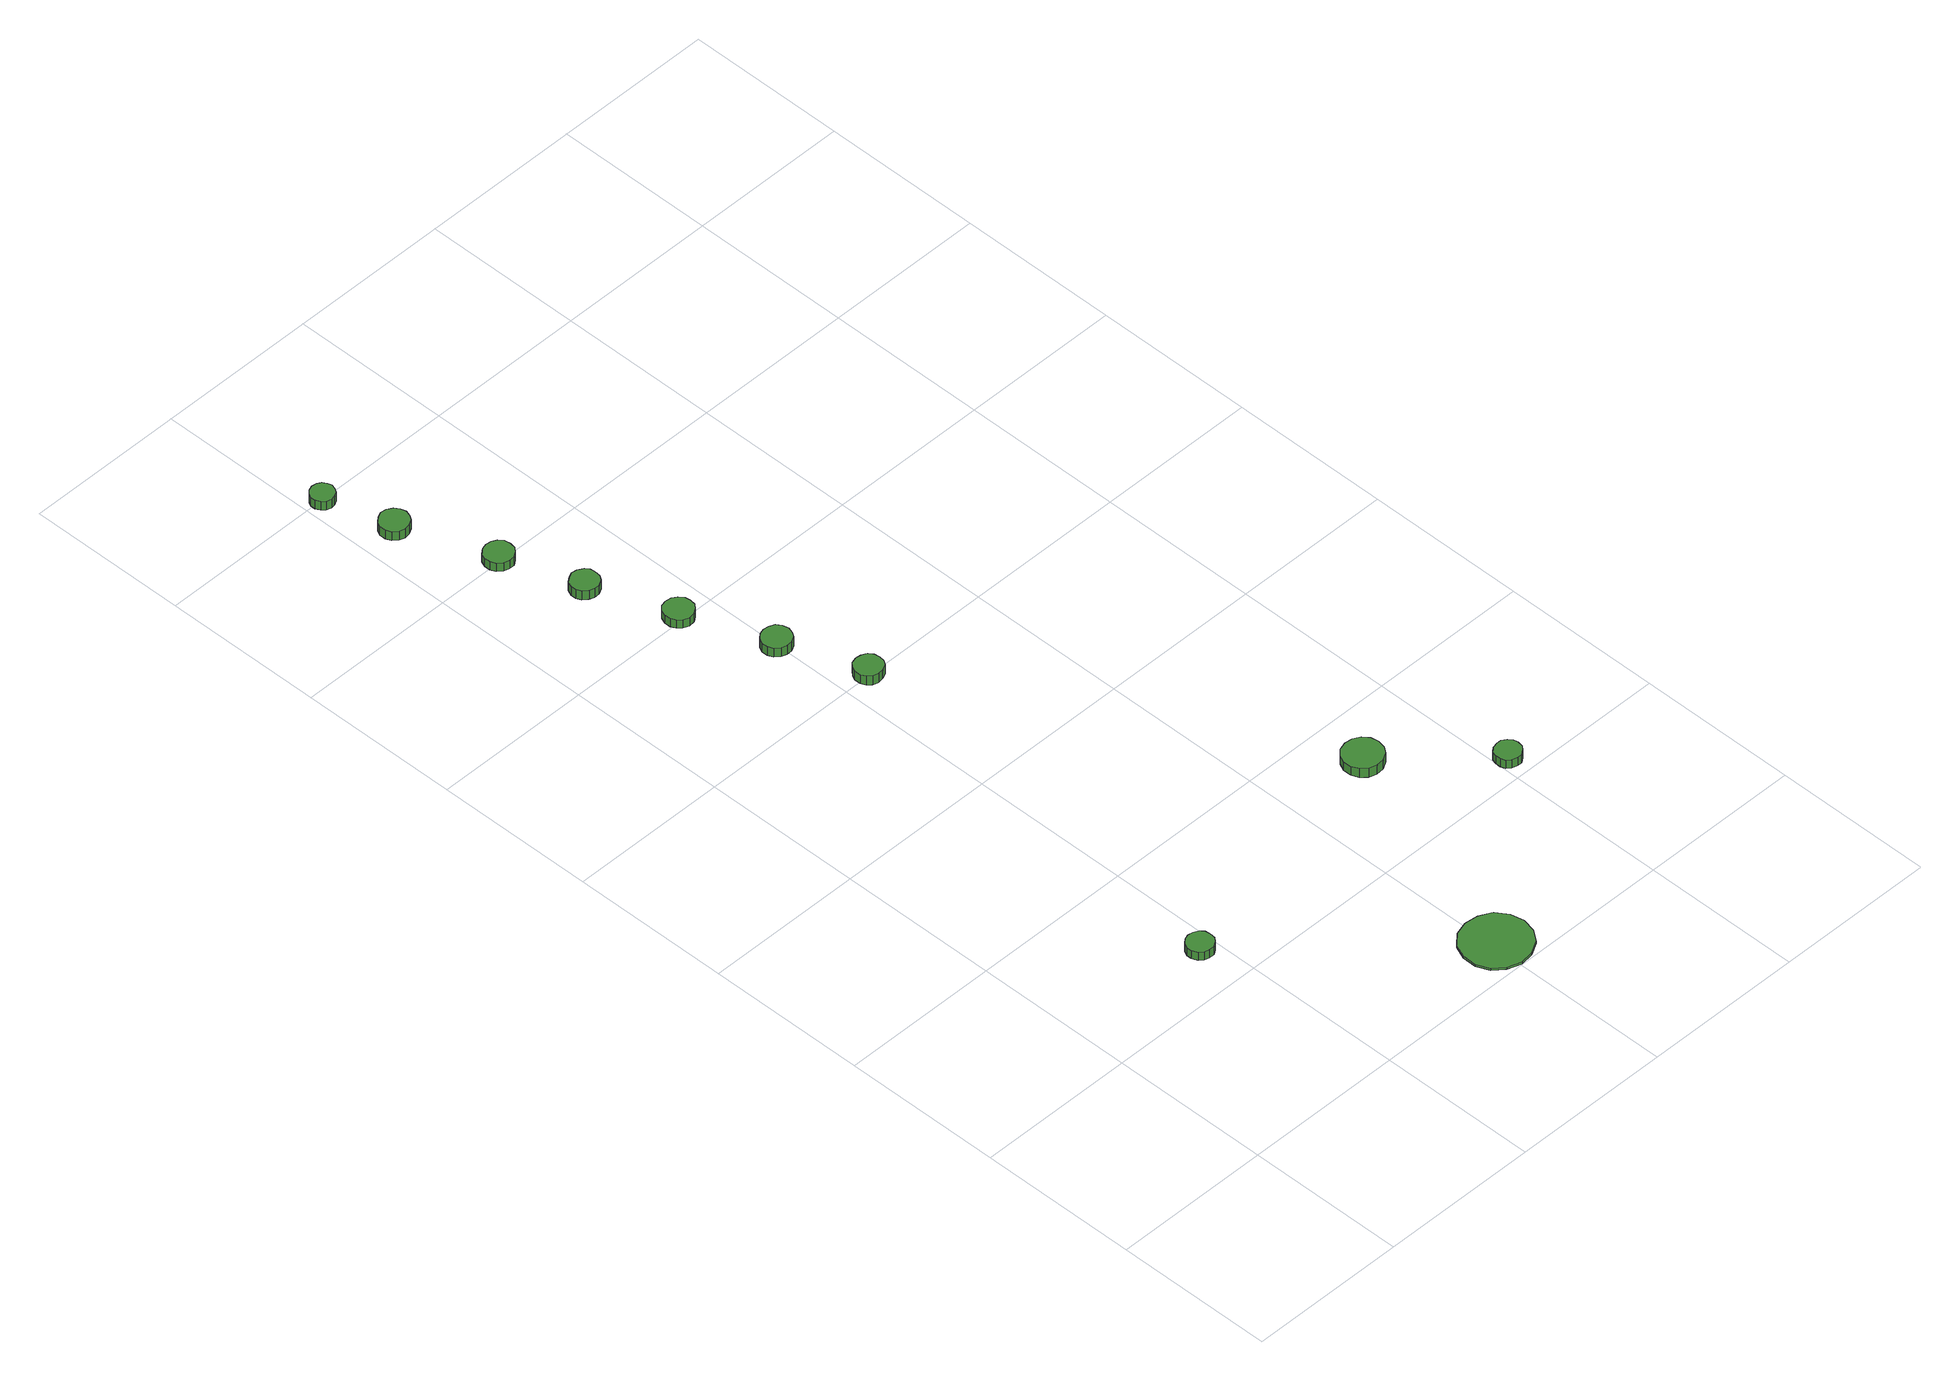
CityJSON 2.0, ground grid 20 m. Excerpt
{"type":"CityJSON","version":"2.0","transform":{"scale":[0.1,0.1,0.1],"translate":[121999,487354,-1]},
"CityObjects":{
"tree1":{"type":"SolitaryVegetationObject","attributes":{"function":"something"},"geometry":[{"type":"MultiSurface","lod":"1","boundaries":[[[0,1,2,3,4,5,6,7,8,9,10,11,12,13,14]],[[15,16,17,18,19,20,21,22,23,24,25,26,27,28,29]],[[0,29,28,1]],[[1,28,27,2]],[[2,27,26,3]],[[3,26,25,4]],[[4,25,24,5]],[[5,24,23,6]],[[6,23,22,7]],[[7,22,21,8]],[[8,21,20,9]],[[9,20,19,10]],[[10,19,18,11]],[[11,18,17,12]],[[12,17,16,13]],[[13,16,15,14]],[[14,15,29,0]]]}]},
"tree2":{"type":"SolitaryVegetationObject","attributes":{"function":"something"},"geometry":[{"type":"MultiSurface","lod":"1","boundaries":[[[30,31,32,33,34,35,36,37,38,39,40,41,42,43,44]],[[45,46,47,48,49,50,51,52,53,54,55,56,57,58,59]],[[30,59,58,31]],[[31,58,57,32]],[[32,57,56,33]],[[33,56,55,34]],[[34,55,54,35]],[[35,54,53,36]],[[36,53,52,37]],[[37,52,51,38]],[[38,51,50,39]],[[39,50,49,40]],[[40,49,48,41]],[[41,48,47,42]],[[42,47,46,43]],[[43,46,45,44]],[[44,45,59,30]]]}]},
"tree3":{"type":"SolitaryVegetationObject","attributes":{"function":"something"},"geometry":[{"type":"MultiSurface","lod":"1","boundaries":[[[60,61,62,63,64,65,66,67,68,69,70,71,72,73,74]],[[75,76,77,78,79,80,81,82,83,84,85,86,87,88,89]],[[60,89,88,61]],[[61,88,87,62]],[[62,87,86,63]],[[63,86,85,64]],[[64,85,84,65]],[[65,84,83,66]],[[66,83,82,67]],[[67,82,81,68]],[[68,81,80,69]],[[69,80,79,70]],[[70,79,78,71]],[[71,78,77,72]],[[72,77,76,73]],[[73,76,75,74]],[[74,75,89,60]]]}]},
"tree4":{"type":"SolitaryVegetationObject","attributes":{"function":"something"},"geometry":[{"type":"MultiSurface","lod":"1","boundaries":[[[90,91,92,93,94,95,96,97,98,99,100,101,102,103,104]],[[105,106,107,108,109,110,111,112,113,114,115,116,117,118,119]],[[90,119,118,91]],[[91,118,117,92]],[[92,117,116,93]],[[93,116,115,94]],[[94,115,114,95]],[[95,114,113,96]],[[96,113,112,97]],[[97,112,111,98]],[[98,111,110,99]],[[99,110,109,100]],[[100,109,108,101]],[[101,108,107,102]],[[102,107,106,103]],[[103,106,105,104]],[[104,105,119,90]]]}]},
"tree5":{"type":"SolitaryVegetationObject","attributes":{"function":"something"},"geometry":[{"type":"MultiSurface","lod":"1","boundaries":[[[120,121,122,123,124,125,126,127,128,129,130,131,132,133,134]],[[135,136,137,138,139,140,141,142,143,144,145,146,147,148,149]],[[120,149,148,121]],[[121,148,147,122]],[[122,147,146,123]],[[123,146,145,124]],[[124,145,144,125]],[[125,144,143,126]],[[126,143,142,127]],[[127,142,141,128]],[[128,141,140,129]],[[129,140,139,130]],[[130,139,138,131]],[[131,138,137,132]],[[132,137,136,133]],[[133,136,135,134]],[[134,135,149,120]]]}]},
"tree6":{"type":"SolitaryVegetationObject","attributes":{"function":"something"},"geometry":[{"type":"MultiSurface","lod":"1","boundaries":[[[150,151,152,153,154,155,156,157,158,159,160,161,162,163,164]],[[165,166,167,168,169,170,171,172,173,174,175,176,177,178,179]],[[150,179,178,151]],[[151,178,177,152]],[[152,177,176,153]],[[153,176,175,154]],[[154,175,174,155]],[[155,174,173,156]],[[156,173,172,157]],[[157,172,171,158]],[[158,171,170,159]],[[159,170,169,160]],[[160,169,168,161]],[[161,168,167,162]],[[162,167,166,163]],[[163,166,165,164]],[[164,165,179,150]]]}]},
"tree7":{"type":"SolitaryVegetationObject","attributes":{"function":"something"},"geometry":[{"type":"MultiSurface","lod":"1","boundaries":[[[180,181,182,183,184,185,186,187,188,189,190,191,192,193,194]],[[195,196,197,198,199,200,201,202,203,204,205,206,207,208,209]],[[180,209,208,181]],[[181,208,207,182]],[[182,207,206,183]],[[183,206,205,184]],[[184,205,204,185]],[[185,204,203,186]],[[186,203,202,187]],[[187,202,201,188]],[[188,201,200,189]],[[189,200,199,190]],[[190,199,198,191]],[[191,198,197,192]],[[192,197,196,193]],[[193,196,195,194]],[[194,195,209,180]]]}]},
"tree8":{"type":"SolitaryVegetationObject","attributes":{"function":"something"},"geometry":[{"type":"MultiSurface","lod":"1","boundaries":[[[210,211,212,213,214,215,216,217,218,219,220,221,222,223,224]],[[225,226,227,228,229,230,231,232,233,234,235,236,237,238,239]],[[210,239,238,211]],[[211,238,237,212]],[[212,237,236,213]],[[213,236,235,214]],[[214,235,234,215]],[[215,234,233,216]],[[216,233,232,217]],[[217,232,231,218]],[[218,231,230,219]],[[219,230,229,220]],[[220,229,228,221]],[[221,228,227,222]],[[222,227,226,223]],[[223,226,225,224]],[[224,225,239,210]]]}]},
"tree9":{"type":"SolitaryVegetationObject","attributes":{"function":"something"},"geometry":[{"type":"MultiSurface","lod":"1","boundaries":[[[240,241,242,243,244,245,246,247,248,249,250,251,252,253,254]],[[255,256,257,258,259,260,261,262,263,264,265,266,267,268,269]],[[240,269,268,241]],[[241,268,267,242]],[[242,267,266,243]],[[243,266,265,244]],[[244,265,264,245]],[[245,264,263,246]],[[246,263,262,247]],[[247,262,261,248]],[[248,261,260,249]],[[249,260,259,250]],[[250,259,258,251]],[[251,258,257,252]],[[252,257,256,253]],[[253,256,255,254]],[[254,255,269,240]]]}]},
"tree10":{"type":"SolitaryVegetationObject","attributes":{"function":"something"},"geometry":[{"type":"MultiSurface","lod":"1","boundaries":[[[270,271,272,273,274,275,276,277,278,279,280,281,282,283,284]],[[285,286,287,288,289,290,291,292,293,294,295,296,297,298,299]],[[270,299,298,271]],[[271,298,297,272]],[[272,297,296,273]],[[273,296,295,274]],[[274,295,294,275]],[[275,294,293,276]],[[276,293,292,277]],[[277,292,291,278]],[[278,291,290,279]],[[279,290,289,280]],[[280,289,288,281]],[[281,288,287,282]],[[282,287,286,283]],[[283,286,285,284]],[[284,285,299,270]]]}]},
"tree11":{"type":"SolitaryVegetationObject","attributes":{"function":"something"},"geometry":[{"type":"MultiSurface","lod":"1","boundaries":[[[300,301,302,303,304,305,306,307,308,309,310,311,312,313,314]],[[315,316,317,318,319,320,321,322,323,324,325,326,327,328,329]],[[300,329,328,301]],[[301,328,327,302]],[[302,327,326,303]],[[303,326,325,304]],[[304,325,324,305]],[[305,324,323,306]],[[306,323,322,307]],[[307,322,321,308]],[[308,321,320,309]],[[309,320,319,310]],[[310,319,318,311]],[[311,318,317,312]],[[312,317,316,313]],[[313,316,315,314]],[[314,315,329,300]]]}]}
},
"vertices":[
[190,254,30],[189,261,30],[185,266,30],[179,269,30],[172,270,30],[166,268,30],[161,264,30],[158,257,30],[158,251,30],[161,244,30],[166,240,30],[172,238,30],[179,238,30],[185,242,30],[189,247,30],[189,247,18],[185,242,18],[179,238,18],[172,238,18],[166,240,18],[161,244,18],[158,251,18],[158,257,18],[161,264,18],[166,268,18],[172,270,18],[179,269,18],[185,266,18],[189,261,18],[190,254,18],
[449,43,12],[445,60,12],[435,75,12],[419,83,12],[402,85,12],[385,80,12],[372,68,12],[365,52,12],[365,34,12],[372,18,12],[385,7,12],[402,1,12],[419,3,12],[435,12,12],[445,26,12],[445,26,9],[435,12,9],[419,3,9],[402,1,9],[385,7,9],[372,18,9],[365,34,9],[365,52,9],[372,68,9],[385,80,9],[402,85,9],[419,83,9],[435,75,9],[445,60,9],[449,43,9],
[61,1313,25],[59,1320,25],[55,1326,25],[48,1330,25],[41,1331,25],[34,1328,25],[28,1323,25],[25,1317,25],[25,1309,25],[28,1302,25],[34,1297,25],[41,1295,25],[48,1296,25],[55,1300,25],[59,1306,25],[59,1306,12],[55,1300,12],[48,1296,12],[41,1295,12],[34,1297,12],[28,1302,12],[25,1309,12],[25,1317,12],[28,1323,12],[34,1328,12],[41,1331,12],[48,1330,12],[55,1326,12],[59,1320,12],[61,1313,12],
[35,1397,25],[33,1402,25],[30,1407,25],[25,1410,25],[19,1411,25],[13,1409,25],[9,1405,25],[6,1400,25],[6,1394,25],[9,1388,25],[13,1384,25],[19,1382,25],[25,1383,25],[30,1386,25],[33,1391,25],[33,1391,12],[30,1386,12],[25,1383,12],[19,1382,12],[13,1384,12],[9,1388,12],[6,1394,12],[6,1400,12],[9,1405,12],[13,1409,12],[19,1411,12],[25,1410,12],[30,1407,12],[33,1402,12],[35,1397,12],
[104,1201,23],[103,1209,23],[98,1215,23],[92,1218,23],[85,1219,23],[78,1217,23],[72,1212,23],[69,1205,23],[69,1198,23],[72,1191,23],[78,1186,23],[85,1184,23],[92,1184,23],[98,1188,23],[103,1194,23],[103,1194,11],[98,1188,11],[92,1184,11],[85,1184,11],[78,1186,11],[72,1191,11],[69,1198,11],[69,1205,11],[72,1212,11],[78,1217,11],[85,1219,11],[92,1218,11],[98,1215,11],[103,1209,11],[104,1201,11],
[136,1107,23],[135,1114,23],[131,1119,23],[124,1123,23],[117,1124,23],[111,1121,23],[105,1117,23],[102,1110,23],[102,1103,23],[105,1097,23],[111,1092,23],[117,1090,23],[124,1090,23],[131,1094,23],[135,1100,23],[135,1100,10],[131,1094,10],[124,1090,10],[117,1090,10],[111,1092,10],[105,1097,10],[102,1103,10],[102,1110,10],[105,1117,10],[111,1121,10],[117,1124,10],[124,1123,10],[131,1119,10],[135,1114,10],[136,1107,10],
[175,1005,23],[174,1012,23],[169,1018,23],[163,1022,23],[155,1023,23],[148,1021,23],[143,1016,23],[140,1009,23],[140,1001,23],[143,995,23],[148,990,23],[155,987,23],[163,988,23],[169,992,23],[174,998,23],[174,998,11],[169,992,11],[163,988,11],[155,987,11],[148,990,11],[143,995,11],[140,1001,11],[140,1009,11],[143,1016,11],[148,1021,11],[155,1023,11],[163,1022,11],[169,1018,11],[174,1012,11],[175,1005,11],
[217,901,23],[215,909,23],[211,915,23],[204,918,23],[197,919,23],[190,917,23],[184,912,23],[181,905,23],[181,898,23],[184,891,23],[190,886,23],[197,884,23],[204,884,23],[211,888,23],[215,894,23],[215,894,10],[211,888,10],[204,884,10],[197,884,10],[190,886,10],[184,891,10],[181,898,10],[181,905,10],[184,912,10],[190,917,10],[197,919,10],[204,918,10],[211,915,10],[215,909,10],[217,901,10],
[252,801,24],[251,808,24],[247,814,24],[240,817,24],[233,818,24],[226,816,24],[221,811,24],[218,805,24],[218,797,24],[221,791,24],[226,786,24],[233,784,24],[240,785,24],[247,788,24],[251,794,24],[251,794,11],[247,788,11],[240,785,11],[233,784,11],[226,786,11],[221,791,11],[218,797,11],[218,805,11],[221,811,11],[226,816,11],[233,818,11],[240,817,11],[247,814,11],[251,808,11],[252,801,11],
[526,332,26],[524,342,26],[518,350,26],[509,355,26],[499,356,26],[489,353,26],[482,346,26],[478,337,26],[478,327,26],[482,318,26],[489,311,26],[499,308,26],[509,309,26],[518,314,26],[524,322,26],[524,322,13],[518,314,13],[509,309,13],[499,308,13],[489,311,13],[482,318,13],[478,327,13],[478,337,13],[482,346,13],[489,353,13],[499,356,13],[509,355,13],[518,350,13],[524,342,13],[526,332,13],
[629,227,24],[628,233,24],[624,238,24],[618,242,24],[612,242,24],[605,240,24],[600,236,24],[598,230,24],[598,223,24],[600,217,24],[605,213,24],[612,211,24],[618,211,24],[624,215,24],[628,220,24],[628,220,12],[624,215,12],[618,211,12],[612,211,12],[605,213,12],[600,217,12],[598,223,12],[598,230,12],[600,236,12],[605,240,12],[612,242,12],[618,242,12],[624,238,12],[628,233,12],[629,227,12]
]}
